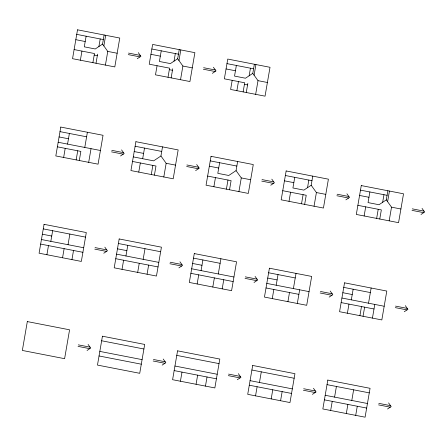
<?xml version="1.0" encoding="UTF-8"?>
<svg xmlns="http://www.w3.org/2000/svg" width="447" height="447" viewBox="0 0 447 447"><rect width="100%" height="100%" fill="white"/><g stroke="black" fill="none" stroke-linecap="round" stroke-linejoin="round"><path stroke-width="0.67" d="M46.907 254.723L48.477 245.604M63.642 157.467L65.206 148.348M80.371 60.211L81.941 51.092M50.824 241.352L52.657 230.713M67.558 144.096L69.386 133.457M86.12 36.201L84.287 46.84L95.245 48.974L102.553 44.113L104.117 34.995M76.158 159.903L77.728 150.79M92.892 62.647L94.462 53.534L74.113 49.572M62.558 257.768L64.128 248.655M79.292 160.512L80.857 151.399L57.384 146.828M96.021 63.256L97.591 54.143M98.899 46.544L100.206 38.945M68.039 244.705L69.872 234.066M84.774 147.449L87.388 132.251M103.855 45.935L105.688 35.302M71.95 259.601L73.515 250.482M88.679 162.345L91.032 148.667M105.414 65.089L107.766 51.411L102.553 44.113M122.031 269.351L123.601 260.232M138.76 172.095L140.33 162.976M157.065 65.72L155.495 74.839L189.925 81.538L194.892 52.668L152.634 44.443L149.237 64.195L169.581 68.156L168.016 77.275M125.948 255.975L127.781 245.342M142.682 158.719L144.51 148.086M161.244 50.829L159.411 61.468L170.368 63.597L177.671 58.741L179.241 49.623M151.282 174.531L152.852 165.412M137.682 272.396L139.246 263.277M154.411 175.14L155.981 166.021L132.508 161.451M171.145 77.884L172.715 68.765M174.023 61.166L175.33 53.573M143.163 259.327L144.996 248.688M175.548 165.122L166.155 163.289L160.942 155.992L162.512 146.879M178.979 60.563L180.806 49.924M147.069 274.223L148.639 265.105M163.803 176.967L166.155 163.289M180.532 79.711L182.89 66.039L177.671 58.741M180.42 381.23L181.99 372.111M197.149 283.974L198.719 274.855M213.884 186.717L215.454 177.599M232.183 80.343L230.618 89.461L265.049 96.166L270.016 67.296L227.758 59.065L224.36 78.823L244.705 82.784L243.134 91.903M201.072 270.603L202.899 259.964M219.633 162.708L217.801 173.347L228.758 175.481L236.066 170.62L237.631 161.501M236.362 65.452L234.535 76.091L245.492 78.225L252.795 73.364L254.365 64.245M236.876 90.68L238.447 81.566M226.405 189.154L227.976 180.04M196.071 384.275L197.641 375.162M212.8 287.019L214.37 277.905M229.534 189.768L231.105 180.649L207.626 176.079M246.269 92.512L247.834 83.393M249.141 75.794L250.449 68.195M218.287 273.955L220.902 258.757M254.097 75.191L255.93 64.552M205.458 386.107L207.028 376.989M222.193 288.851L223.763 279.733M238.927 191.595L241.279 177.917L236.066 170.62M255.656 94.339L258.008 80.661L252.795 73.364M255.544 395.858L257.109 386.739M272.273 298.602L273.843 289.483M289.008 201.346L290.578 192.227M259.461 382.481L261.288 371.848M276.19 285.231L278.023 274.592M294.757 177.336L292.925 187.975L303.882 190.104L311.185 185.248L312.755 176.129M301.529 203.782L303.094 194.663M271.195 398.903L272.759 389.784M287.924 301.647L289.494 292.528M304.658 204.391L306.223 195.272L282.75 190.701M307.53 187.673L308.838 180.08M293.405 288.578L296.02 273.385M280.582 400.73L282.152 391.611M297.316 303.474L299.669 289.801M314.045 206.218L316.398 192.545L311.185 185.248M330.663 410.48L332.233 401.361M347.397 313.224L348.967 304.105M364.126 215.968L365.696 206.855M334.585 397.109L336.412 386.471M351.314 299.853L353.147 289.215M369.876 191.959L368.049 202.597L379 204.732L386.309 199.87L387.879 190.752M359.919 315.666L361.483 306.547M376.648 218.41L378.218 209.291M346.313 413.531L347.883 404.412M363.048 316.275L364.618 307.156M379.777 219.019L381.347 209.9L357.874 205.329M382.654 202.301L383.962 194.702M351.8 400.462L353.627 389.823M368.529 303.206L371.144 288.008M387.61 201.698L389.443 191.059M355.706 415.358L357.276 406.239M372.435 318.102L374.793 304.424M389.169 220.846L391.522 207.168L386.309 199.87M137.24 58.719L140.894 56.288L138.285 52.64M212.364 73.347L216.013 70.917L213.409 67.268M120.506 155.975L124.16 153.544L121.556 149.896M160.942 155.992L153.634 160.853L133.29 156.891M195.63 170.603L199.284 168.173L196.674 164.524M103.777 253.231L107.431 250.801L104.821 247.152M270.753 185.226L274.408 182.795L271.798 179.146M178.901 267.854L182.549 265.429L179.945 261.78M87.042 350.487L90.696 348.057L88.087 344.408M345.877 199.854L349.526 197.423L346.922 193.774M254.019 282.482L257.673 280.051L255.064 276.402M162.166 365.11L165.82 362.685L163.211 359.036M420.996 214.476L424.65 212.046L422.041 208.397M329.143 297.11L332.797 294.679L330.188 291.031M237.29 379.738L240.939 377.307L238.335 373.658M404.267 311.732L407.915 309.302L405.312 305.653M312.408 394.366L316.063 391.935L313.459 388.287M387.532 408.988L391.186 406.558L388.577 402.909M76.728 34.374L103.335 39.554M151.851 49.002L178.459 54.182M226.975 63.625L253.578 68.804M75.817 39.694L85.204 41.521M150.935 54.316L160.328 56.149M226.059 68.944L235.452 70.771M128.501 53.092L140.241 55.378M203.625 67.715L215.365 70M128.244 54.612L139.978 56.898M203.363 69.235L215.102 71.52M107.766 51.411L117.153 53.238M182.89 66.039L192.277 67.866M258.008 80.661L267.401 82.488M94.2 55.054L97.329 55.663M169.324 69.676L172.453 70.285M244.442 84.304L247.577 84.913M59.999 131.63L86.601 136.81M135.123 146.253L161.725 151.438M210.241 160.881L236.849 166.06M285.365 175.509L311.972 180.689M360.489 190.131L387.091 195.311M59.082 136.95L68.475 138.777M134.206 151.572L143.593 153.405M209.325 166.2L218.717 168.027M284.448 180.828L293.841 182.655M359.572 195.451L368.959 197.278M111.772 150.348L123.512 152.634M186.891 164.971L198.63 167.256M262.015 179.599L273.754 181.884M337.139 194.227L348.878 196.512M412.263 208.85L423.996 211.135M111.51 151.868L123.249 154.154M186.634 166.491L198.367 168.776M261.752 181.119L273.491 183.404M336.876 195.747L348.615 198.032M412 210.369L423.739 212.655M58.166 142.269L100.424 150.494M241.279 177.917L250.666 179.744M316.398 192.545L325.79 194.372M391.522 207.168L400.914 208.995M43.264 228.886L85.522 237.111M118.388 243.509L160.646 251.739M193.512 258.137L220.114 263.317M268.63 272.765L295.238 277.945M343.754 287.387L370.362 292.567M42.348 234.206L51.74 236.033M117.472 248.828L126.864 250.655M192.596 263.456L201.983 265.283M267.719 278.079L277.106 279.911M342.838 292.707L352.23 294.534M95.038 247.604L106.777 249.89M170.162 262.227L181.901 264.512M245.286 276.855L257.019 279.14M320.404 291.478L332.143 293.763M395.528 306.106L407.267 308.391M94.775 249.124L106.515 251.41M169.899 263.747L181.638 266.032M245.023 278.375L256.762 280.66M320.147 292.997L331.881 295.283M395.265 307.625L407.005 309.911M41.437 239.525L83.69 247.75M116.555 254.147L158.814 262.378M191.679 268.776L233.937 277M266.803 283.398L309.056 291.628M341.927 298.026L384.18 306.251M40.649 244.084L82.907 252.309M115.773 258.707L158.031 266.932M190.897 273.335L233.15 281.56M266.015 287.957L298.881 294.355M341.139 302.585L374.005 308.983M101.653 340.765L143.912 348.995M176.777 355.393L219.036 363.618M251.901 370.015L294.154 378.246M327.02 384.643L369.278 392.868M78.309 344.861L90.043 347.146M153.427 359.483L165.167 361.768M228.551 374.111L240.29 376.396M303.675 388.734L315.409 391.019M378.793 403.362L390.533 405.647M78.046 346.38L89.786 348.666M153.17 361.003L164.904 363.288M228.288 375.631L240.028 377.916M303.412 390.253L315.152 392.539M378.536 404.881L390.27 407.167M99.826 351.403L142.079 359.628M174.95 366.032L217.203 374.256M250.069 380.654L292.327 388.884M325.192 395.282L367.451 403.507M99.038 355.963L141.297 364.188M174.162 370.591L216.421 378.816M249.286 385.213L291.545 393.444M324.41 399.841L366.663 408.066M27.317 321.583L22.35 350.454L64.608 358.684L69.576 329.808L27.317 321.583M44.052 224.327L39.085 253.198L81.337 261.428L86.305 232.552L44.052 224.327M60.781 127.071L55.814 155.942L98.072 164.172L103.039 135.296L60.781 127.071M77.515 29.815L72.548 58.686L114.801 66.916L119.768 38.04L77.515 29.815M102.441 336.205L97.474 365.082L139.727 373.306L144.694 344.436L102.441 336.205M119.17 238.955L114.203 267.826L156.461 276.05L161.428 247.18L119.17 238.955M135.905 141.699L130.937 170.57L173.196 178.794L178.163 149.924L135.905 141.699M177.56 350.834L172.592 379.704L214.851 387.935L219.818 359.058L177.56 350.834M194.294 253.578L189.327 282.448L231.585 290.679L236.552 261.802L194.294 253.578M211.029 156.321L206.061 185.198L248.314 193.422L253.281 164.552L211.029 156.321M252.684 365.462L247.716 394.332L289.974 402.557L294.942 373.686L252.684 365.462M269.418 268.206L264.451 297.076L306.703 305.301L311.671 276.43L269.418 268.206M286.147 170.95L281.18 199.82L323.438 208.045L328.405 179.174L286.147 170.95M327.807 380.084L322.84 408.96L365.093 417.185L370.06 388.314L327.807 380.084M344.536 282.828L339.569 311.704L381.827 319.929L386.795 291.058L344.536 282.828M361.271 185.572L356.304 214.448L398.562 222.673L403.529 193.802L361.271 185.572"/></g></svg>
